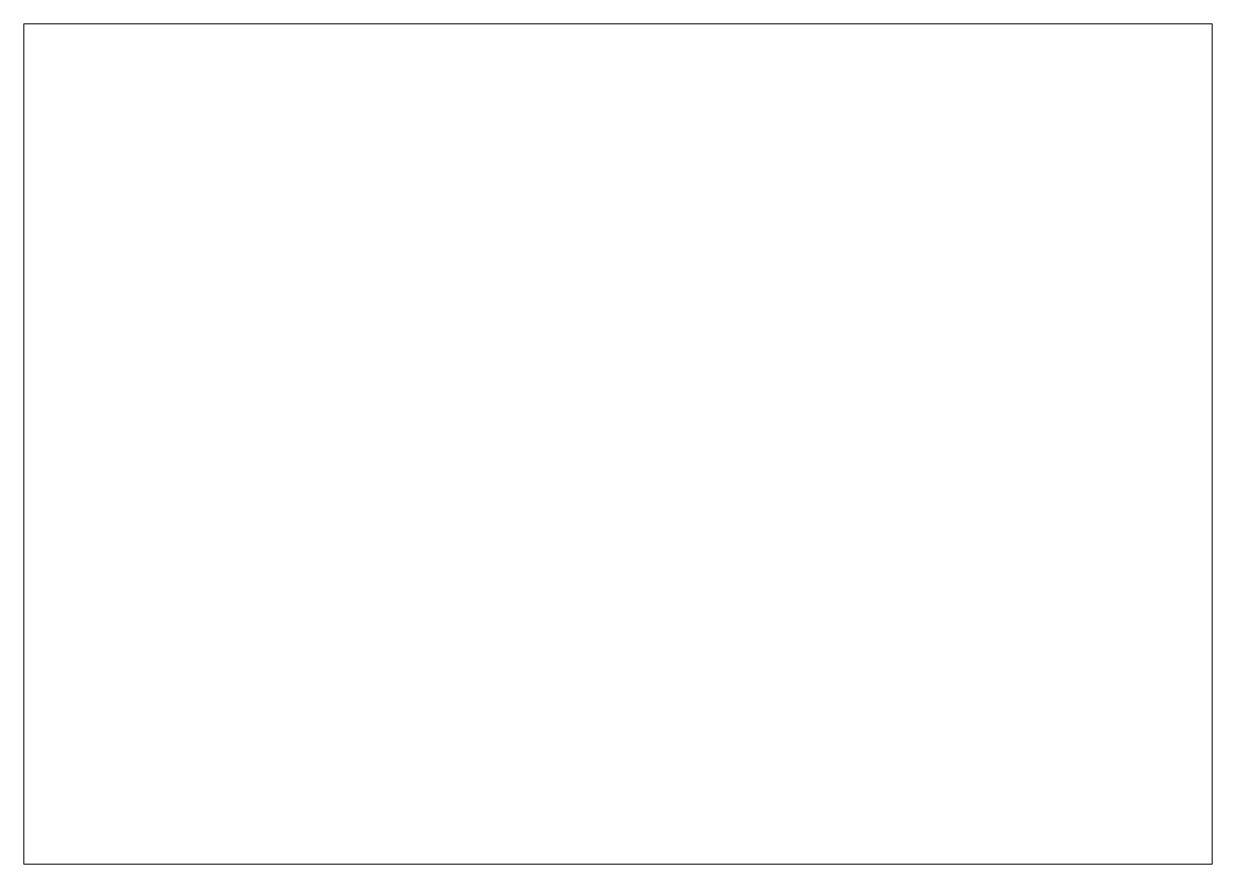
# Paper-space layout 'HDM_22' of a CAD drawing. Header units: millimetres. Extents: x 0 to 420, y 0 to 297.
# The model-space entities are those that its viewports show. They can reach past a viewport. Long polylines and large blocks are cut down to what shows.
import ezdxf

# ---------------------------------------------------------------- set-up
doc = ezdxf.new("R2010")
doc.units = ezdxf.units.MM
doc.layers.add('0-图框图名', color=2, linetype='Continuous')
doc.layers.add('AA_填充算量层', color=7, linetype='Continuous')

msp = doc.modelspace()

# ---------------------------------------------------------------- hatches: boundary and pattern name
at = {"layer": 'AA_填充算量层', "true_color": 0x6464ff}
h = msp.add_hatch(dxfattribs=at)
h.set_pattern_fill('ANSI31', color=171, scale=0.8)
h.paths.add_polyline_path([(943.8889, -544.9), (943.9303, -544.9), (945.4143, -544.97), (943.3333, -544.97)])
h = msp.add_hatch(dxfattribs=at)
h.set_pattern_fill('ANSI31', color=171, scale=0.8)
h.paths.add_polyline_path([(945.4854, -556.6811), (944.9919, -557.0041), (944.9092, -556.7641), (944.9092, -556.7641)])
h = msp.add_hatch(dxfattribs=at)
h.set_pattern_fill('ANSI31', color=171, scale=0.8)
h.paths.add_polyline_path([(929.327, -678.35), (929.9391, -678.7376), (928.8745, -678.7376), (927.5224, -678.2813)])

psp = doc.layouts.new('HDM_22')

# ---------------------------------------------------------------- viewports
at = {"layer": '0-图框图名'}
psp.add_viewport(center=(210, 148.5), size=(420, 297), view_center_point=(840, -594), view_height=297, dxfattribs=at)

doc.saveas('drawing.dxf')
